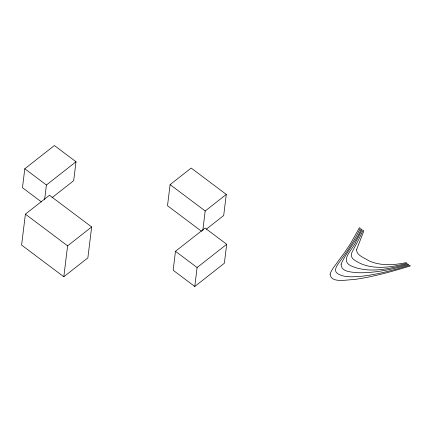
<?xml version="1.0" encoding="UTF-8"?>
<svg xmlns="http://www.w3.org/2000/svg" width="432" height="432" viewBox="0 0 432 432"><rect width="100%" height="100%" fill="white"/><g stroke="black" fill="none" stroke-linecap="round" stroke-linejoin="round"><path stroke-width="0.65" d="M52.018 197.71L73.678 180.689L76.005 161.757L54.389 145.525L24.797 168.772L22.475 187.704L41.456 201.955M25.396 214.148L21.6 245.063L63.812 276.761L87.869 257.861L91.665 226.946L49.453 195.248L25.396 214.148L67.608 245.846L63.812 276.761M44.653 199.363L46.413 185.004L76.005 161.757M206.296 229.187L223.69 215.525L226.282 194.422L191.182 168.064L170.1 184.626L167.508 205.735L201.544 231.287M175.484 251.311L173.162 270.243L194.778 286.475L224.365 263.228L226.692 244.296L205.07 228.064L175.484 251.311L197.1 267.543L194.778 286.475M202.77 230.769L205.195 210.983L226.282 194.422M67.608 245.846L91.665 226.946M197.1 267.543L226.692 244.296M170.1 184.626L205.195 210.983M24.797 168.772L46.413 185.004M330.091 274.174C330.993 283.646 347.02 279.499 353.138 279.655C372.632 277.052 391.619 271.631 410.4 265.934L409.525 265.28C393.476 270.151 377.174 274.628 360.445 276.383C352.798 276.815 344.228 277.798 337.408 273.553C332.737 270.032 337.905 264.47 340.103 261.101C347.728 250.76 354.721 239.917 360.337 228.344L359.462 227.686L350.314 243.977L344.423 252.715L332.975 268.31L330.62 272.462L330.091 274.174M341.091 264.157C340.907 272.268 352.458 272.106 358.204 272.732C375.343 273.11 392.272 269.314 408.656 264.622L407.781 263.968C389.448 268.839 368.458 273.92 350.379 265.572C339.482 259.621 353.873 248.432 355.93 241.483A283.835 215.827 7 0 0 362.081 229.657L361.211 228.998C356.189 241.661 346.453 251.786 341.091 264.157M356.524 249.799C356.783 255.766 364.689 257.888 368.901 260.777A32.443 24.673 7 0 0 376.105 263.277C385.938 265.648 396.23 264.697 406.031 262.656L406.906 263.309C390.026 267.694 369.792 270.729 354.542 260.086C351.459 258.449 350.298 254.648 352.296 251.699C355.936 244.615 359.905 237.686 362.956 230.31L363.83 230.969L356.524 249.799"/></g></svg>
